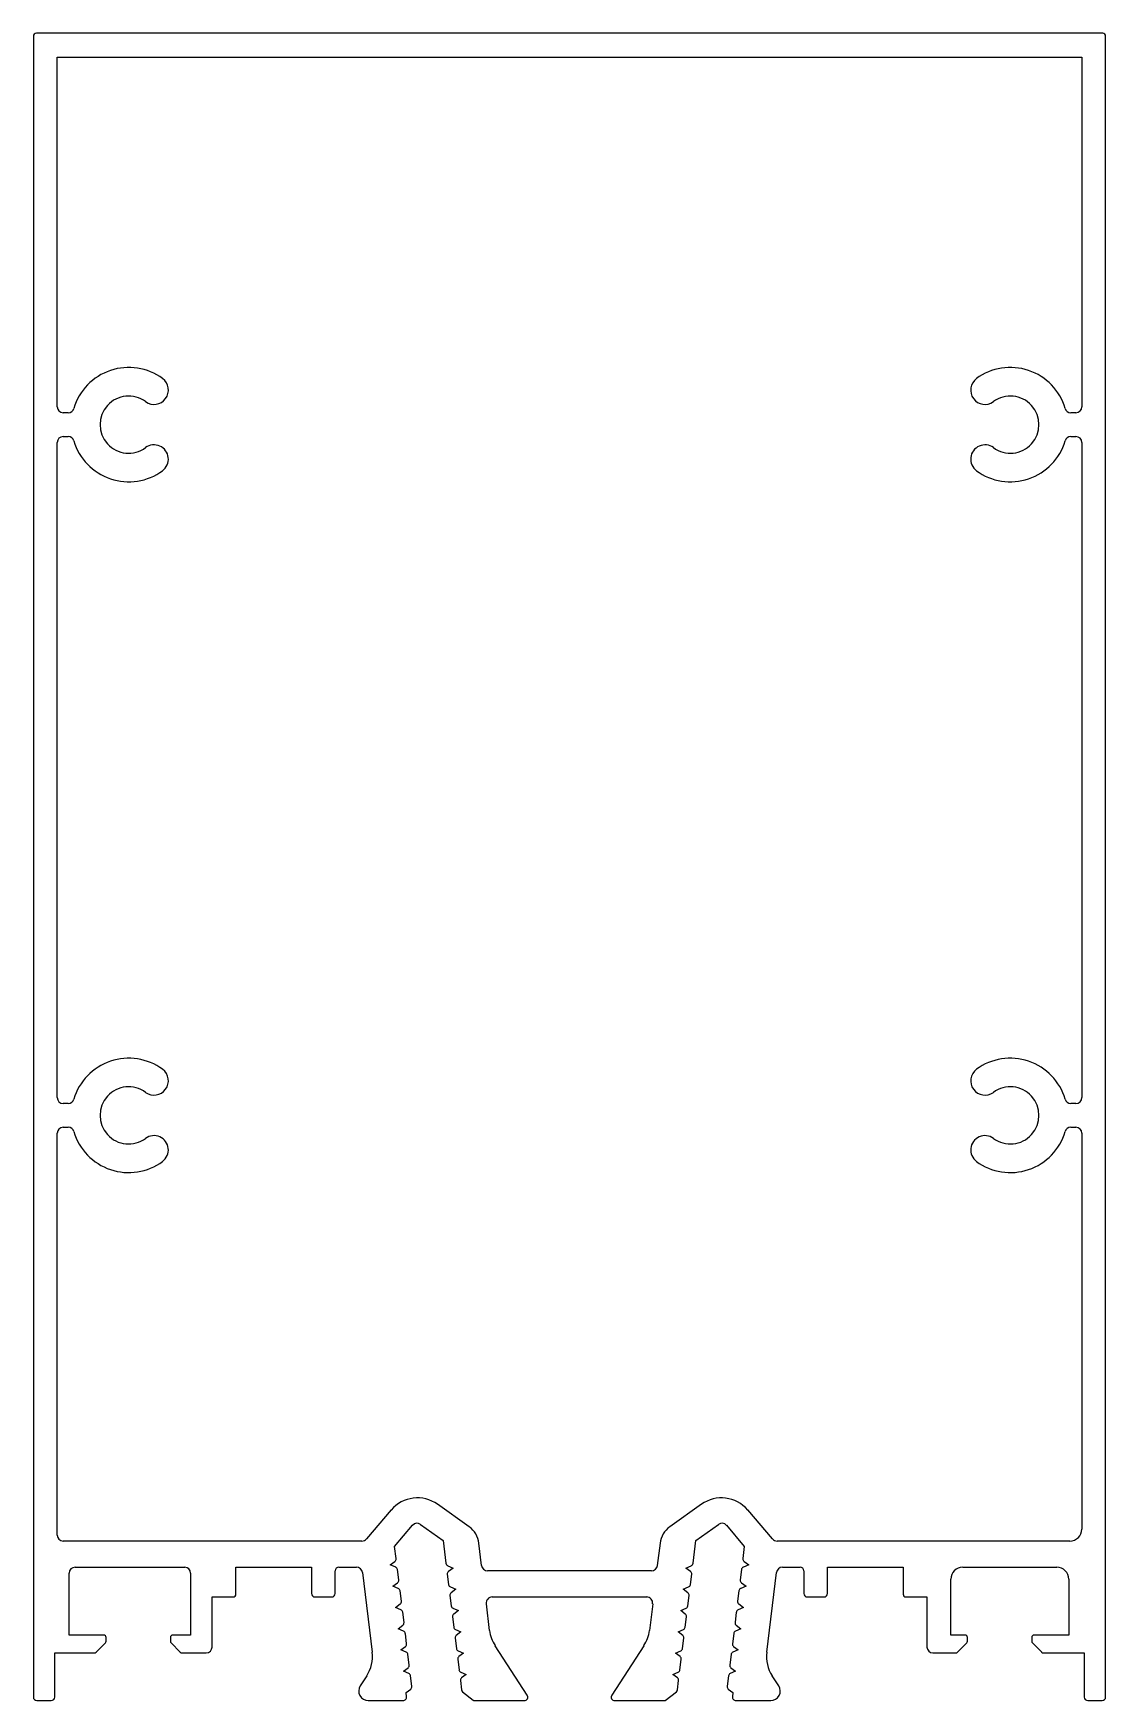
# Model space of a CAD drawing. Extents: x 1770 to 1860, y 1696 to 1836.
import ezdxf

# ---------------------------------------------------------------- set-up
doc = ezdxf.new("R2010")
doc.units = 0
doc.layers.get('0').update_dxf_attribs({"linetype": 'CONTINUOUS'})

msp = doc.modelspace()

# ---------------------------------------------------------------- linework, layer by layer
for p, q in [((1769.99, 1835.58), (1769.99, 1696.13)), ((1859.74, 1835.83), (1770.24, 1835.83)), ((1859.99, 1696.13), (1859.99, 1835.58)), ((1771.99, 1804.47), (1771.99, 1833.83)), ((1771.99, 1833.83), (1857.99, 1833.83)), ((1857.99, 1833.83), (1857.99, 1804.47)), ((1772.91, 1803.97), (1772.49, 1803.97)), ((1857.49, 1803.97), (1857.07, 1803.97)), ((1772.49, 1801.97), (1772.91, 1801.97)), ((1857.07, 1801.97), (1857.49, 1801.97)), ((1771.99, 1746.47), (1771.99, 1801.47)), ((1857.99, 1801.47), (1857.99, 1746.47)), ((1772.91, 1745.97), (1772.49, 1745.97)), ((1857.49, 1745.97), (1857.07, 1745.97)), ((1771.99, 1709.73), (1771.99, 1743.47)), ((1772.49, 1743.97), (1772.91, 1743.97)), ((1857.07, 1743.97), (1857.49, 1743.97)), ((1857.99, 1743.47), (1857.99, 1710.23)), ((1806.56, 1710.43), (1803.92, 1712.32)), ((1826.06, 1712.32), (1823.42, 1710.43)), ((1800.03, 1711.84), (1797.95, 1709.4)), ((1832.03, 1709.4), (1829.95, 1711.84)), ((1800.31, 1708.78), (1801.82, 1710.55)), ((1802.49, 1710.63), (1804.38, 1709.28)), ((1825.6, 1709.28), (1827.49, 1710.63)), ((1828.16, 1710.55), (1829.66, 1708.78)), ((1797.57, 1709.23), (1772.49, 1709.23)), ((1800.44, 1707.75), (1800.31, 1708.78)), ((1804.38, 1709.28), (1804.62, 1707.36)), ((1807.61, 1707.17), (1807.38, 1709.05)), ((1822.59, 1709.05), (1822.36, 1707.17)), ((1825.36, 1707.36), (1825.6, 1709.28)), ((1829.66, 1708.78), (1829.54, 1707.75)), ((1856.99, 1709.23), (1832.41, 1709.23)), ((1773.49, 1707.03), (1782.69, 1707.03)), ((1786.99, 1704.78), (1786.99, 1707.03)), ((1786.99, 1707.03), (1793.33, 1707.03)), ((1793.33, 1707.03), (1793.33, 1704.83)), ((1795.33, 1704.83), (1795.33, 1706.73)), ((1795.63, 1707.03), (1797.11, 1707.03)), ((1799.95, 1707.22), (1800.34, 1707.52)), ((1800.4, 1707.03), (1799.95, 1707.22)), ((1800.66, 1705.96), (1800.55, 1706.83)), ((1804.77, 1707.16), (1805.22, 1706.96)), ((1805.22, 1706.96), (1804.83, 1706.67)), ((1821.87, 1706.73), (1808.11, 1706.73)), ((1824.76, 1706.96), (1825.21, 1707.16)), ((1825.15, 1706.67), (1824.76, 1706.96)), ((1829.43, 1706.83), (1829.32, 1705.96)), ((1830.03, 1707.22), (1829.58, 1707.03)), ((1829.64, 1707.52), (1830.03, 1707.22)), ((1832.86, 1707.03), (1834.35, 1707.03)), ((1834.65, 1706.73), (1834.65, 1704.83)), ((1836.65, 1704.83), (1836.65, 1707.03)), ((1836.65, 1707.03), (1842.99, 1707.03)), ((1842.99, 1707.03), (1842.99, 1704.78)), ((1847.99, 1707.03), (1855.89, 1707.03)), ((1772.99, 1701.33), (1772.99, 1706.53)), ((1783.19, 1706.53), (1783.19, 1701.33)), ((1797.61, 1706.59), (1798.43, 1699.9)), ((1800.17, 1705.44), (1800.56, 1705.73)), ((1800.62, 1705.25), (1800.17, 1705.44)), ((1804.73, 1706.44), (1804.84, 1705.57)), ((1804.99, 1705.37), (1805.44, 1705.18)), ((1824.54, 1705.18), (1824.99, 1705.37)), ((1825.14, 1705.57), (1825.25, 1706.44)), ((1829.81, 1705.44), (1829.36, 1705.25)), ((1829.42, 1705.73), (1829.81, 1705.44)), ((1831.55, 1699.9), (1832.37, 1706.59)), ((1846.99, 1701.33), (1846.99, 1706.03)), ((1856.89, 1706.03), (1856.89, 1701.33)), ((1784.99, 1700.33), (1784.99, 1704.53)), ((1784.99, 1704.53), (1786.74, 1704.53)), ((1793.63, 1704.53), (1795.03, 1704.53)), ((1800.39, 1703.65), (1800.78, 1703.95)), ((1800.88, 1704.18), (1800.77, 1705.05)), ((1804.95, 1704.65), (1805.06, 1703.78)), ((1805.44, 1705.18), (1805.05, 1704.88)), ((1808.28, 1701.71), (1808.01, 1703.96)), ((1808.5, 1704.53), (1821.47, 1704.53)), ((1821.97, 1703.96), (1821.69, 1701.71)), ((1824.93, 1704.88), (1824.54, 1705.18)), ((1824.92, 1703.78), (1825.03, 1704.65)), ((1829.21, 1705.05), (1829.1, 1704.18)), ((1829.2, 1703.95), (1829.59, 1703.65)), ((1834.95, 1704.53), (1836.35, 1704.53)), ((1843.24, 1704.53), (1844.99, 1704.53)), ((1844.99, 1704.53), (1844.99, 1700.33)), ((1800.84, 1703.46), (1800.39, 1703.65)), ((1801.1, 1702.39), (1800.99, 1703.26)), ((1805.17, 1702.87), (1805.28, 1702)), ((1805.21, 1703.58), (1805.66, 1703.39)), ((1805.66, 1703.39), (1805.27, 1703.1)), ((1824.32, 1703.39), (1824.77, 1703.58)), ((1824.71, 1703.1), (1824.32, 1703.39)), ((1824.7, 1702), (1824.81, 1702.87)), ((1828.99, 1703.26), (1828.88, 1702.39)), ((1829.59, 1703.65), (1829.14, 1703.46)), ((1775.89, 1701.33), (1772.99, 1701.33)), ((1776.09, 1700.81), (1776.09, 1701.13)), ((1781.49, 1701.13), (1781.49, 1700.81)), ((1783.19, 1701.33), (1781.69, 1701.33)), ((1800.61, 1701.86), (1801, 1702.16)), ((1801.06, 1701.67), (1800.61, 1701.86)), ((1801.32, 1700.6), (1801.21, 1701.47)), ((1805.39, 1701.08), (1805.5, 1700.21)), ((1805.43, 1701.8), (1805.88, 1701.6)), ((1805.88, 1701.6), (1805.49, 1701.31)), ((1824.1, 1701.6), (1824.55, 1701.8)), ((1824.49, 1701.31), (1824.1, 1701.6)), ((1824.48, 1700.21), (1824.59, 1701.08)), ((1828.77, 1701.47), (1828.66, 1700.6)), ((1829.37, 1701.86), (1828.92, 1701.67)), ((1828.98, 1702.16), (1829.37, 1701.86)), ((1848.19, 1701.33), (1846.99, 1701.33)), ((1848.39, 1700.81), (1848.39, 1701.13)), ((1853.79, 1701.13), (1853.79, 1700.81)), ((1856.89, 1701.33), (1853.99, 1701.33)), ((1771.79, 1696.13), (1771.79, 1699.83)), ((1771.79, 1699.83), (1775.09, 1699.83)), ((1775.26, 1699.9), (1776.03, 1700.67)), ((1781.55, 1700.67), (1782.32, 1699.9)), ((1782.49, 1699.83), (1784.49, 1699.83)), ((1800.83, 1700.08), (1801.22, 1700.37)), ((1801.28, 1699.89), (1800.83, 1700.08)), ((1801.54, 1698.82), (1801.43, 1699.69)), ((1805.65, 1700.01), (1806.1, 1699.82)), ((1806.1, 1699.82), (1805.71, 1699.52)), ((1811.44, 1696.29), (1808.75, 1700.44)), ((1821.23, 1700.44), (1818.53, 1696.29)), ((1823.88, 1699.82), (1824.33, 1700.01)), ((1824.27, 1699.52), (1823.88, 1699.82)), ((1828.55, 1699.69), (1828.44, 1698.82)), ((1829.15, 1700.08), (1828.7, 1699.89)), ((1828.76, 1700.37), (1829.15, 1700.08)), ((1845.49, 1699.83), (1847.39, 1699.83)), ((1847.56, 1699.9), (1848.33, 1700.67)), ((1853.85, 1700.67), (1854.62, 1699.9)), ((1854.79, 1699.83), (1858.19, 1699.83)), ((1858.19, 1699.83), (1858.19, 1696.13)), ((1801.05, 1698.29), (1801.44, 1698.59)), ((1801.5, 1698.1), (1801.05, 1698.29)), ((1805.61, 1699.29), (1805.72, 1698.42)), ((1805.87, 1698.22), (1806.32, 1698.03)), ((1823.66, 1698.03), (1824.11, 1698.22)), ((1824.26, 1698.42), (1824.37, 1699.29)), ((1828.93, 1698.29), (1828.48, 1698.1)), ((1828.54, 1698.59), (1828.93, 1698.29)), ((1797.97, 1697.9), (1797.43, 1697.06)), ((1801.76, 1697.03), (1801.65, 1697.9)), ((1805.83, 1697.51), (1805.92, 1696.73)), ((1806.32, 1698.03), (1805.93, 1697.74)), ((1824.05, 1697.74), (1823.66, 1698.03)), ((1824.05, 1696.73), (1824.15, 1697.51)), ((1828.33, 1697.9), (1828.22, 1697.03)), ((1832.55, 1697.06), (1832.01, 1697.9)), ((1770.29, 1695.83), (1771.49, 1695.83)), ((1798.1, 1695.83), (1801.01, 1695.83)), ((1801.27, 1696.5), (1801.66, 1696.8)), ((1801.31, 1696.16), (1801.27, 1696.5)), ((1806.02, 1696.56), (1806.89, 1695.88)), ((1807.04, 1695.83), (1811.19, 1695.83)), ((1818.79, 1695.83), (1823.02, 1695.83)), ((1823.02, 1695.83), (1823.96, 1696.56)), ((1828.32, 1696.8), (1828.71, 1696.5)), ((1828.71, 1696.5), (1828.67, 1696.16)), ((1828.97, 1695.83), (1831.88, 1695.83)), ((1858.49, 1695.83), (1859.69, 1695.83))]:
    msp.add_line(p, q)
for centre, radius, start, end in [((1770.24, 1835.58), 0.25, 90, 180), ((1859.74, 1835.58), 0.25, 0, 90), ((1777.99, 1802.97), 4.8, 53.6639, 163.5595), ((1851.99, 1802.97), 4.8, 16.4405, 126.3361), ((1780.12, 1805.87), 1.2, 233.6639, 53.6639), ((1849.86, 1805.87), 1.2, 126.3361, 306.3361), ((1777.99, 1802.97), 2.4, 53.6639, 306.3361), ((1851.99, 1802.97), 2.4, 233.6639, 126.3361), ((1772.49, 1804.47), 0.5, 180, 270), ((1772.91, 1804.47), 0.5, 270, 343.5595), ((1857.07, 1804.47), 0.5, 196.4405, 270), ((1857.49, 1804.47), 0.5, 270, 0), ((1772.49, 1801.47), 0.5, 90, 180), ((1772.91, 1801.47), 0.5, 16.4405, 90), ((1857.07, 1801.47), 0.5, 90, 163.5595), ((1857.49, 1801.47), 0.5, 0, 90), ((1777.99, 1802.97), 4.8, 196.4405, 306.3361), ((1780.12, 1800.07), 1.2, 306.3361, 126.3361), ((1849.86, 1800.07), 1.2, 53.6639, 233.6639), ((1851.99, 1802.97), 4.8, 233.6639, 343.5595), ((1777.99, 1744.97), 4.8, 53.6639, 163.5595), ((1780.12, 1747.87), 1.2, 233.6639, 53.6639), ((1849.86, 1747.87), 1.2, 126.3361, 306.3361), ((1851.99, 1744.97), 4.8, 16.4405, 126.3361), ((1777.99, 1744.97), 2.4, 53.6639, 306.3361), ((1851.99, 1744.97), 2.4, 233.6639, 126.3361), ((1772.49, 1746.47), 0.5, 180, 270), ((1772.91, 1746.47), 0.5, 270, 343.5595), ((1857.07, 1746.47), 0.5, 196.4405, 270), ((1857.49, 1746.47), 0.5, 270, 0), ((1772.49, 1743.47), 0.5, 90, 180), ((1772.91, 1743.47), 0.5, 16.4405, 90), ((1777.99, 1744.97), 4.8, 196.4405, 306.3361), ((1780.12, 1742.07), 1.2, 306.3361, 126.3361), ((1849.86, 1742.07), 1.2, 53.6639, 233.6639), ((1851.99, 1744.97), 4.8, 233.6639, 343.5595), ((1857.07, 1743.47), 0.5, 90, 163.5595), ((1857.49, 1743.47), 0.5, 0, 90), ((1802.23, 1709.95), 2.9, 54.5, 139.5), ((1827.74, 1709.95), 2.9, 40.5, 125.5), ((1772.49, 1709.73), 0.5, 180, 270), ((1797.57, 1709.73), 0.5, 270, 319.5), ((1802.2, 1710.22), 0.5, 54.5, 139.5), ((1805.4, 1708.8), 2, 7, 54.5), ((1824.58, 1708.8), 2, 125.5, 173), ((1827.78, 1710.22), 0.5, 40.5, 125.5), ((1832.41, 1709.73), 0.5, 220.5, 270), ((1856.99, 1710.23), 1, 269.9989, 359.9989), ((1773.49, 1706.53), 0.5, 90, 180), ((1782.69, 1706.53), 0.5, 0, 90), ((1795.63, 1706.73), 0.3, 90, 180), ((1797.11, 1706.53), 0.5, 7, 90), ((1800.19, 1707.72), 0.25, 307, 7), ((1800.3, 1706.8), 0.25, 7, 67), ((1804.87, 1707.39), 0.25, 187, 247), ((1804.98, 1706.47), 0.25, 127, 187), ((1808.11, 1707.23), 0.5, 187, 270), ((1821.87, 1707.23), 0.5, 270, 353), ((1825, 1706.47), 0.25, 353, 53), ((1825.11, 1707.39), 0.25, 293, 353), ((1829.67, 1706.8), 0.25, 113, 173), ((1829.79, 1707.72), 0.25, 173, 233), ((1832.86, 1706.53), 0.5, 90, 173), ((1834.35, 1706.73), 0.3, 0, 90), ((1847.99, 1706.03), 1, 90, 180), ((1855.89, 1706.03), 1, 0, 90), ((1800.41, 1705.93), 0.25, 307, 7), ((1800.52, 1705.02), 0.25, 7, 67), ((1805.09, 1705.6), 0.25, 187, 247), ((1824.89, 1705.6), 0.25, 293, 353), ((1829.45, 1705.02), 0.25, 113, 173), ((1829.57, 1705.93), 0.25, 173, 233), ((1786.74, 1704.78), 0.25, 270, 360), ((1793.63, 1704.83), 0.3, 180, 270), ((1795.03, 1704.83), 0.3, 270, 0), ((1800.63, 1704.15), 0.25, 307, 7), ((1805.2, 1704.68), 0.25, 127, 187), ((1808.5, 1704.03), 0.5, 90, 187), ((1821.47, 1704.03), 0.5, 353, 90), ((1824.78, 1704.68), 0.25, 353, 53), ((1829.35, 1704.15), 0.25, 173, 233), ((1834.95, 1704.83), 0.3, 180, 270), ((1836.35, 1704.83), 0.3, 270, 360), ((1843.24, 1704.78), 0.25, 180, 270), ((1800.74, 1703.23), 0.25, 7, 67), ((1805.31, 1703.81), 0.25, 187, 247), ((1805.42, 1702.9), 0.25, 127, 187), ((1824.56, 1702.9), 0.25, 353, 53), ((1824.67, 1703.81), 0.25, 293, 353), ((1829.24, 1703.23), 0.25, 113, 173), ((1775.89, 1701.13), 0.2, 0, 90), ((1781.69, 1701.13), 0.2, 90, 180), ((1800.85, 1702.36), 0.25, 307, 7), ((1800.96, 1701.44), 0.25, 7, 67), ((1805.52, 1702.03), 0.25, 187, 247), ((1805.64, 1701.11), 0.25, 127, 187), ((1811.26, 1702.08), 3, 187, 213), ((1818.72, 1702.08), 3, 327, 353), ((1824.34, 1701.11), 0.25, 353, 53), ((1824.45, 1702.03), 0.25, 293, 353), ((1829.02, 1701.44), 0.25, 113, 173), ((1829.13, 1702.36), 0.25, 173, 233), ((1848.19, 1701.13), 0.2, 0, 90), ((1853.99, 1701.13), 0.2, 90, 180), ((1775.09, 1700.08), 0.25, 270, 315), ((1775.89, 1700.81), 0.2, 315, 0), ((1781.69, 1700.81), 0.2, 180, 225), ((1782.49, 1700.08), 0.25, 225, 270), ((1784.49, 1700.33), 0.5, 270, 360), ((1795.45, 1699.53), 3, 327, 7), ((1801.07, 1700.57), 0.25, 307, 7), ((1801.18, 1699.66), 0.25, 7, 67), ((1805.74, 1700.24), 0.25, 187, 247), ((1824.23, 1700.24), 0.25, 293, 353), ((1828.8, 1699.66), 0.25, 113, 173), ((1828.91, 1700.57), 0.25, 173, 233), ((1834.52, 1699.53), 3, 173, 213), ((1845.49, 1700.33), 0.5, 180, 270), ((1847.39, 1700.08), 0.25, 270, 315), ((1848.19, 1700.81), 0.2, 315, 360), ((1853.99, 1700.81), 0.2, 180, 225), ((1854.79, 1700.08), 0.25, 225, 270), ((1801.29, 1698.79), 0.25, 307, 7), ((1805.86, 1699.32), 0.25, 127, 187), ((1805.96, 1698.45), 0.25, 187, 247), ((1824.01, 1698.45), 0.25, 293, 353), ((1824.12, 1699.32), 0.25, 353, 53), ((1828.69, 1698.79), 0.25, 173, 233), ((1798.1, 1696.63), 0.8, 147, 270), ((1801.4, 1697.87), 0.25, 7, 67), ((1801.51, 1697), 0.25, 307, 7), ((1806.08, 1697.54), 0.25, 127, 187), ((1823.9, 1697.54), 0.25, 353, 53), ((1828.47, 1697), 0.25, 173, 233), ((1828.58, 1697.87), 0.25, 113, 173), ((1831.88, 1696.63), 0.8, 270, 33), ((1770.29, 1696.13), 0.3, 180, 270), ((1771.49, 1696.13), 0.3, 270, 0), ((1801.01, 1696.13), 0.3, 270, 7), ((1806.17, 1696.76), 0.25, 187, 232), ((1807.04, 1696.08), 0.25, 232, 270), ((1811.19, 1696.13), 0.3, 270, 33), ((1818.79, 1696.13), 0.3, 147, 270), ((1823.81, 1696.76), 0.25, 308, 353), ((1828.97, 1696.13), 0.3, 173, 270), ((1858.49, 1696.13), 0.3, 180, 270), ((1859.69, 1696.13), 0.3, 269.9992, 359.9992)]:
    msp.add_arc(centre, radius, start, end)

doc.saveas('drawing.dxf')
